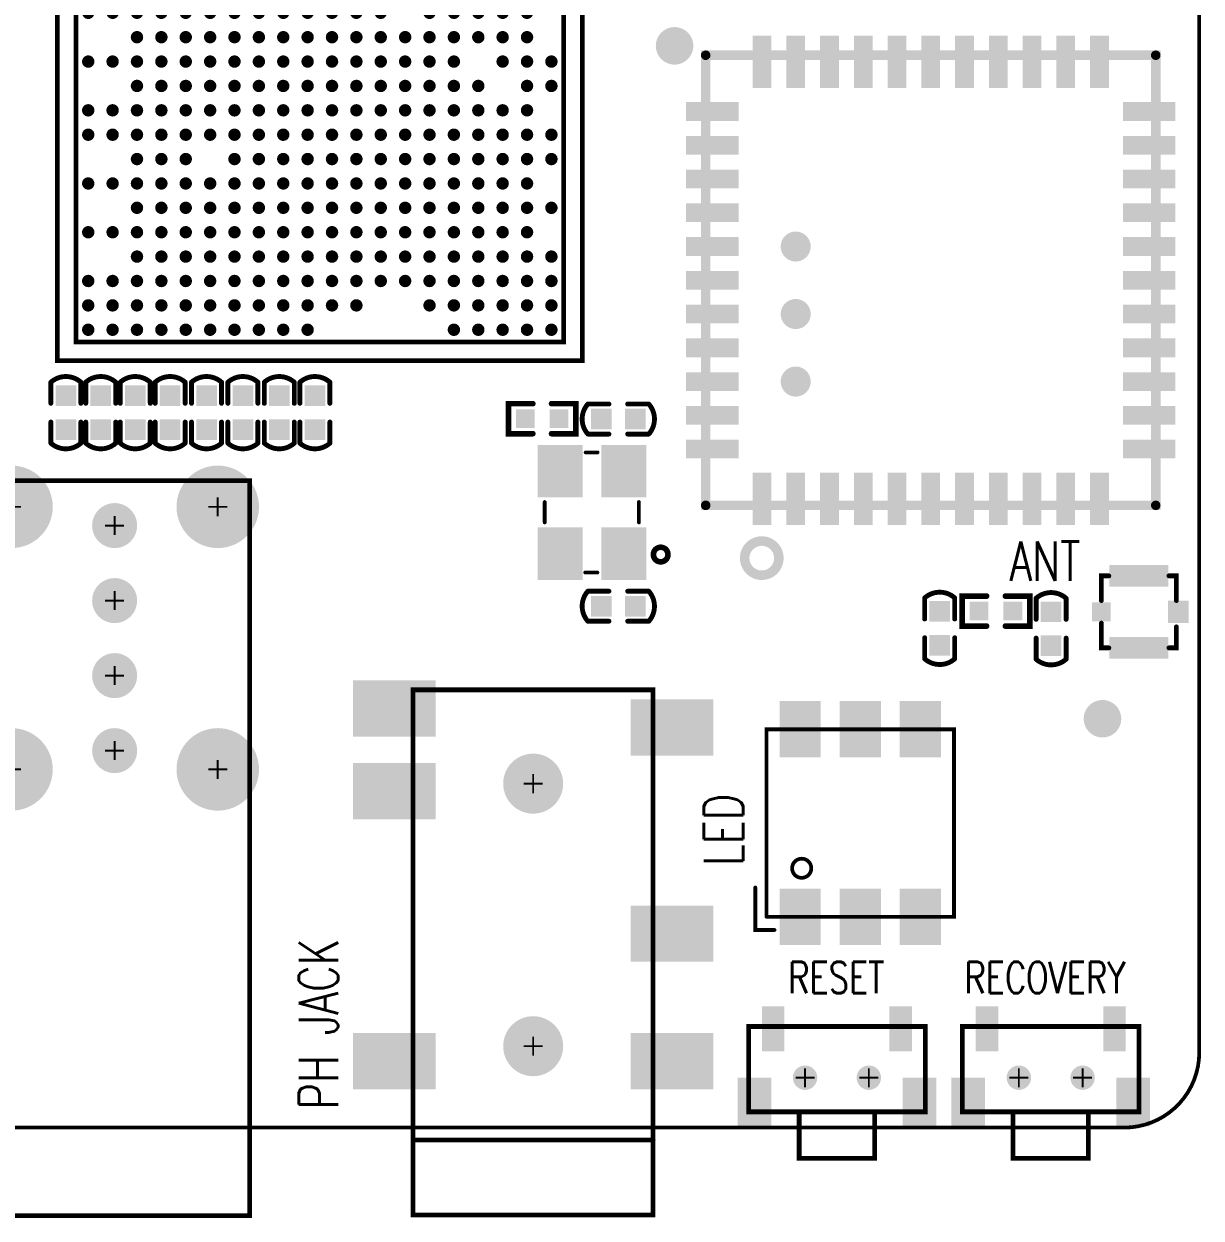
# Model space of a CAD drawing. Extents: x 2.2 to 67.3, y 0.6 to 55.6.
# Drawn here: x 35.92 to 67.31, y 0.61 to 32.45 of the extents above; entities that cross this region are included whole.
import ezdxf

# ---------------------------------------------------------------- set-up
doc = ezdxf.new("R2010")
doc.units = 0
for name, color, linetype in [('BOARD_OUTLINE_00', 254, 'CONTINUOUS'), ('DRIL_NPLTE_THRU_01', 3, 'CONTINUOUS'), ('DRIL_PLTE_THRU_01', 3, 'CONTINUOUS'), ('DRIL_SYMBOL', 254, 'CONTINUOUS'), ('PADS_INNER', 96, 'CONTINUOUS'), ('PADS_TOP', 96, 'CONTINUOUS'), ('PART_TOP_2DLINE_01', 255, 'CONTINUOUS'), ('PART_TOP_2DLINE_126', 255, 'CONTINUOUS'), ('TEXT_126', 255, 'CONTINUOUS')]:
    doc.layers.add(name, color=color, linetype=linetype)
doc.styles.add('W0$1', font='simplex', dxfattribs={"width": 0.75})
doc.styles.add('W0$15', font='simplex', dxfattribs={"width": 0.75})

# ---------------------------------------------------------------- blocks, each defined once
blk = doc.blocks.new('BOARD_32')
at = {"layer": 'BOARD_OUTLINE_00', "const_width": 0.1}
blk.add_lwpolyline([(0, -2, -0.414214), (2, 0), (63.01, 0, -0.414214), (65.01, -2), (65.01, -50.51, -0.414214), (63.01, -52.51), (2, -52.51, -0.414214), (0, -50.51)], format="xyb", close=True, dxfattribs=at)
blk = doc.blocks.new('SMOOTH_0$127')
at = {"const_width": 0.0635}
blk.add_lwpolyline([(-0.03175, 0, 1), (0.03175, 0, 1)], format="xyb", close=True, dxfattribs=at)
blk = doc.blocks.new('PART_BODY_TOP_20')
at = {"layer": 'PART_TOP_2DLINE_01', "const_width": 0.127}
for points in [[(-0.3, 1), (-0.96, 1), (-0.96, 0.8)], [(0.3, 1), (0.96, 1), (0.96, 0.8)], [(-0.4, -1), (-0.96, -1), (-0.96, -0.8)], [(0.3, -1), (0.96, -1), (0.96, -0.8)]]:
    blk.add_lwpolyline(points, dxfattribs=at)
at = {"layer": 'PART_TOP_2DLINE_01'}
for p in [(-0.96, 1), (-0.3, 1), (0.3, 1), (0.96, 1), (-0.96, 0.8), (0.96, 0.8), (-0.96, -0.8), (-0.96, -1), (-0.4, -1), (0.3, -1), (0.96, -0.8), (0.96, -1)]:
    blk.add_blockref('SMOOTH_0$127', p, dxfattribs=at)
blk = doc.blocks.new('DRIL_HOLE_0')
blk.add_lwpolyline([(0, 0, 1), (0, 0, 1)], format="xyb", close=True)
blk = doc.blocks.new('PAD_0')
blk.add_lwpolyline([(0, 0, 1), (0, 0, 1)], format="xyb", close=True)
blk = doc.blocks.new('PAD_1')
at = {"const_width": 0.5}
blk.add_lwpolyline([(-0.25, 0), (0.25, 0)], dxfattribs=at)
blk = doc.blocks.new('STK_TOP_88')
at = {"layer": 'DRIL_PLTE_THRU_01'}
blk.add_blockref('DRIL_HOLE_0', (0, 0), dxfattribs=at)
at = {"layer": 'PADS_INNER'}
blk.add_blockref('PAD_0', (0, 0), dxfattribs=at)
at = {"layer": 'PADS_TOP'}
blk.add_blockref('PAD_1', (0, 0), dxfattribs=at)
blk = doc.blocks.new('PAD_2')
at = {"const_width": 0.55}
blk.add_lwpolyline([(-0.3, 0), (0.3, 0)], dxfattribs=at)
blk = doc.blocks.new('STK_TOP_89')
at = {"layer": 'DRIL_PLTE_THRU_01'}
blk.add_blockref('DRIL_HOLE_0', (0, 0), dxfattribs=at)
at = {"layer": 'PADS_INNER'}
blk.add_blockref('PAD_0', (0, 0), dxfattribs=at)
at = {"layer": 'PADS_TOP'}
blk.add_blockref('PAD_2', (0, 0), dxfattribs=at)
blk = doc.blocks.new('PAD_3')
at = {"const_width": 0.58}
blk.add_lwpolyline([(-0.79, 0), (0.79, 0)], dxfattribs=at)
blk = doc.blocks.new('STK_TOP_87')
at = {"layer": 'DRIL_PLTE_THRU_01'}
blk.add_blockref('DRIL_HOLE_0', (0, 0), dxfattribs=at)
at = {"layer": 'PADS_INNER'}
blk.add_blockref('PAD_0', (0, 0), dxfattribs=at)
at = {"layer": 'PADS_TOP', "rotation": 90}
blk.add_blockref('PAD_3', (0, 0), dxfattribs=at)
blk = doc.blocks.new('SYM_TOP_20')
for name, p in [('STK_TOP_87', (-0.96, 0)), ('PART_BODY_TOP_20', (0, 0)), ('STK_TOP_88', (0, 1)), ('STK_TOP_87', (0.96, 0)), ('STK_TOP_89', (0, -1.05))]:
    blk.add_blockref(name, p)
blk = doc.blocks.new('PART_TOP_0')
blk.add_blockref('SYM_TOP_20', (0, 0))
blk = doc.blocks.new('PART_BODY_TOP_4')
at = {"layer": 'PART_TOP_2DLINE_01', "const_width": 0.127}
blk.add_lwpolyline([(-6.4, 5.195), (-6.4, 6.399), (-5.003, 6.399)], dxfattribs=at)
for points in [[(-6.111, -7.89), (-6.111, 6.111), (7.89, 6.111), (7.89, -7.89)], [(-5.611, -7.39), (-5.611, 5.611), (7.39, 5.611), (7.39, -7.39)]]:
    blk.add_lwpolyline(points, close=True, dxfattribs=at)
at = {"layer": 'PART_TOP_2DLINE_01'}
for p in [(-6.4, 6.399), (-5.003, 6.399), (-6.111, 6.111), (7.89, 6.111), (-5.611, 5.611), (7.39, 5.611), (-6.4, 5.195), (-5.611, -7.39), (7.39, -7.39), (-6.111, -7.89), (7.89, -7.89)]:
    blk.add_blockref('SMOOTH_0$127', p, dxfattribs=at)
blk = doc.blocks.new('PAD_4')
at = {"const_width": 0.165}
blk.add_lwpolyline([(0, -0.0825, 1), (0, 0.0825, 1)], format="xyb", close=True, dxfattribs=at)
blk = doc.blocks.new('STK_TOP_148')
at = {"layer": 'DRIL_NPLTE_THRU_01'}
blk.add_blockref('DRIL_HOLE_0', (0, 0), dxfattribs=at)
at = {"layer": 'PADS_INNER'}
blk.add_blockref('PAD_0', (0, 0), dxfattribs=at)
at = {"layer": 'PADS_TOP'}
blk.add_blockref('PAD_4', (0, 0), dxfattribs=at)
blk = doc.blocks.new('SYM_TOP_8')
for name, p in [('PART_BODY_TOP_4', (0, 0)), ('STK_TOP_148', (-5.285, 5.285)), ('STK_TOP_148', (-4.636, 5.285)), ('STK_TOP_148', (-3.985, 5.285)), ('STK_TOP_148', (-3.336, 5.285)), ('STK_TOP_148', (-2.685, 5.285)), ('STK_TOP_148', (-2.035, 5.285)), ('STK_TOP_148', (-0.085, 5.285)), ('STK_TOP_148', (0.565, 5.285)), ('STK_TOP_148', (1.865, 5.285)), ('STK_TOP_148', (2.514, 5.285)), ('STK_TOP_148', (3.814, 5.285)), ('STK_TOP_148', (5.115, 5.285)), ('STK_TOP_148', (5.765, 5.285)), ('STK_TOP_148', (6.415, 5.285)), ('STK_TOP_148', (7.065, 5.285)), ('STK_TOP_148', (-5.285, 4.635)), ('STK_TOP_148', (-4.636, 4.635)), ('STK_TOP_148', (-3.985, 4.635)), ('STK_TOP_148', (-3.336, 4.635)), ('STK_TOP_148', (-2.685, 4.635)), ('STK_TOP_148', (-2.035, 4.635)), ('STK_TOP_148', (-1.385, 4.635)), ('STK_TOP_148', (-0.735, 4.635)), ('STK_TOP_148', (-0.085, 4.635)), ('STK_TOP_148', (0.565, 4.635)), ('STK_TOP_148', (1.215, 4.635)), ('STK_TOP_148', (1.865, 4.635)), ('STK_TOP_148', (2.514, 4.635)), ('STK_TOP_148', (3.165, 4.635)), ('STK_TOP_148', (3.814, 4.635)), ('STK_TOP_148', (4.465, 4.635)), ('STK_TOP_148', (5.115, 4.635)), ('STK_TOP_148', (5.765, 4.635)), ('STK_TOP_148', (6.415, 4.635)), ('STK_TOP_148', (7.065, 4.635)), ('STK_TOP_148', (-4.636, 3.985)), ('STK_TOP_148', (-3.985, 3.985)), ('STK_TOP_148', (-3.336, 3.985)), ('STK_TOP_148', (-2.685, 3.985)), ('STK_TOP_148', (-2.035, 3.985)), ('STK_TOP_148', (-1.385, 3.985)), ('STK_TOP_148', (-0.735, 3.985)), ('STK_TOP_148', (-0.085, 3.985)), ('STK_TOP_148', (1.215, 3.985)), ('STK_TOP_148', (1.865, 3.985)), ('STK_TOP_148', (2.514, 3.985)), ('STK_TOP_148', (3.165, 3.985)), ('STK_TOP_148', (3.814, 3.985)), ('STK_TOP_148', (4.465, 3.985)), ('STK_TOP_148', (5.115, 3.985)), ('STK_TOP_148', (5.765, 3.985)), ('STK_TOP_148', (6.415, 3.985)), ('STK_TOP_148', (7.065, 3.985)), ('STK_TOP_148', (-4.636, 3.336)), ('STK_TOP_148', (-3.985, 3.336)), ('STK_TOP_148', (-2.685, 3.336)), ('STK_TOP_148', (-2.035, 3.336)), ('STK_TOP_148', (-1.385, 3.336)), ('STK_TOP_148', (-0.735, 3.336)), ('STK_TOP_148', (0.565, 3.336)), ('STK_TOP_148', (1.215, 3.336)), ('STK_TOP_148', (1.865, 3.336)), ('STK_TOP_148', (2.514, 3.336)), ('STK_TOP_148', (3.165, 3.336)), ('STK_TOP_148', (3.814, 3.336)), ('STK_TOP_148', (4.465, 3.336)), ('STK_TOP_148', (5.115, 3.336)), ('STK_TOP_148', (5.765, 3.336)), ('STK_TOP_148', (6.415, 3.336)), ('STK_TOP_148', (7.065, 3.336)), ('STK_TOP_148', (-5.285, 2.685)), ('STK_TOP_148', (-4.636, 2.685)), ('STK_TOP_148', (-3.985, 2.685)), ('STK_TOP_148', (-3.336, 2.685)), ('STK_TOP_148', (-2.685, 2.685)), ('STK_TOP_148', (-2.035, 2.685)), ('STK_TOP_148', (-1.385, 2.685)), ('STK_TOP_148', (-0.735, 2.685)), ('STK_TOP_148', (-0.085, 2.685)), ('STK_TOP_148', (0.565, 2.685)), ('STK_TOP_148', (1.215, 2.685)), ('STK_TOP_148', (1.865, 2.685)), ('STK_TOP_148', (2.514, 2.685)), ('STK_TOP_148', (3.165, 2.685)), ('STK_TOP_148', (3.814, 2.685)), ('STK_TOP_148', (4.465, 2.685)), ('STK_TOP_148', (5.115, 2.685)), ('STK_TOP_148', (5.765, 2.685)), ('STK_TOP_148', (6.415, 2.685)), ('STK_TOP_148', (7.065, 2.685)), ('STK_TOP_148', (-5.285, 2.035)), ('STK_TOP_148', (-4.636, 2.035)), ('STK_TOP_148', (-3.985, 2.035)), ('STK_TOP_148', (-3.336, 2.035)), ('STK_TOP_148', (-2.685, 2.035)), ('STK_TOP_148', (-2.035, 2.035)), ('STK_TOP_148', (-1.385, 2.035)), ('STK_TOP_148', (-0.735, 2.035)), ('STK_TOP_148', (-0.085, 2.035)), ('STK_TOP_148', (0.565, 2.035)), ('STK_TOP_148', (1.215, 2.035)), ('STK_TOP_148', (1.865, 2.035)), ('STK_TOP_148', (2.514, 2.035)), ('STK_TOP_148', (3.165, 2.035)), ('STK_TOP_148', (3.814, 2.035)), ('STK_TOP_148', (4.465, 2.035)), ('STK_TOP_148', (5.115, 2.035)), ('STK_TOP_148', (5.765, 2.035)), ('STK_TOP_148', (6.415, 2.035)), ('STK_TOP_148', (-5.285, 1.385)), ('STK_TOP_148', (-4.636, 1.385)), ('STK_TOP_148', (-3.985, 1.385)), ('STK_TOP_148', (-2.685, 1.385)), ('STK_TOP_148', (-2.035, 1.385)), ('STK_TOP_148', (-0.735, 1.385)), ('STK_TOP_148', (-0.085, 1.385)), ('STK_TOP_148', (0.565, 1.385)), ('STK_TOP_148', (1.215, 1.385)), ('STK_TOP_148', (1.865, 1.385)), ('STK_TOP_148', (2.514, 1.385)), ('STK_TOP_148', (3.165, 1.385)), ('STK_TOP_148', (3.814, 1.385)), ('STK_TOP_148', (4.465, 1.385)), ('STK_TOP_148', (5.115, 1.385)), ('STK_TOP_148', (5.765, 1.385)), ('STK_TOP_148', (-4.636, 0.735)), ('STK_TOP_148', (-3.985, 0.735)), ('STK_TOP_148', (-3.336, 0.735)), ('STK_TOP_148', (-2.035, 0.735)), ('STK_TOP_148', (-1.385, 0.735)), ('STK_TOP_148', (-0.735, 0.735)), ('STK_TOP_148', (-0.085, 0.735)), ('STK_TOP_148', (0.565, 0.735)), ('STK_TOP_148', (1.215, 0.735)), ('STK_TOP_148', (1.865, 0.735)), ('STK_TOP_148', (2.514, 0.735)), ('STK_TOP_148', (3.165, 0.735)), ('STK_TOP_148', (3.814, 0.735)), ('STK_TOP_148', (4.465, 0.735)), ('STK_TOP_148', (5.115, 0.735)), ('STK_TOP_148', (5.765, 0.735)), ('STK_TOP_148', (-3.985, 0.085)), ('STK_TOP_148', (-3.336, 0.085)), ('STK_TOP_148', (-2.685, 0.085)), ('STK_TOP_148', (-2.035, 0.085)), ('STK_TOP_148', (-1.385, 0.085)), ('STK_TOP_148', (-0.735, 0.085)), ('STK_TOP_148', (-0.085, 0.085)), ('STK_TOP_148', (0.565, 0.085)), ('STK_TOP_148', (1.215, 0.085)), ('STK_TOP_148', (1.865, 0.085)), ('STK_TOP_148', (2.514, 0.085)), ('STK_TOP_148', (3.165, 0.085)), ('STK_TOP_148', (3.814, 0.085)), ('STK_TOP_148', (4.465, 0.085)), ('STK_TOP_148', (5.115, 0.085)), ('STK_TOP_148', (5.765, 0.085)), ('STK_TOP_148', (6.415, 0.085)), ('STK_TOP_148', (-5.285, -0.565)), ('STK_TOP_148', (-4.636, -0.565)), ('STK_TOP_148', (-3.985, -0.565)), ('STK_TOP_148', (-3.336, -0.565)), ('STK_TOP_148', (-2.685, -0.565)), ('STK_TOP_148', (-1.385, -0.565)), ('STK_TOP_148', (-0.735, -0.565)), ('STK_TOP_148', (-0.085, -0.565)), ('STK_TOP_148', (0.565, -0.565)), ('STK_TOP_148', (1.215, -0.565)), ('STK_TOP_148', (1.865, -0.565)), ('STK_TOP_148', (2.514, -0.565)), ('STK_TOP_148', (3.165, -0.565)), ('STK_TOP_148', (3.814, -0.565)), ('STK_TOP_148', (4.465, -0.565)), ('STK_TOP_148', (5.115, -0.565)), ('STK_TOP_148', (5.765, -0.565)), ('STK_TOP_148', (6.415, -0.565)), ('STK_TOP_148', (-5.285, -1.215)), ('STK_TOP_148', (-4.636, -1.215)), ('STK_TOP_148', (-3.985, -1.215)), ('STK_TOP_148', (-3.336, -1.215)), ('STK_TOP_148', (-2.685, -1.215)), ('STK_TOP_148', (-1.385, -1.215)), ('STK_TOP_148', (-0.735, -1.215)), ('STK_TOP_148', (-0.085, -1.215)), ('STK_TOP_148', (0.565, -1.215)), ('STK_TOP_148', (1.215, -1.215)), ('STK_TOP_148', (1.865, -1.215)), ('STK_TOP_148', (2.514, -1.215)), ('STK_TOP_148', (3.165, -1.215)), ('STK_TOP_148', (3.814, -1.215)), ('STK_TOP_148', (4.465, -1.215)), ('STK_TOP_148', (5.115, -1.215)), ('STK_TOP_148', (5.765, -1.215)), ('STK_TOP_148', (6.415, -1.215)), ('STK_TOP_148', (7.065, -1.215)), ('STK_TOP_148', (-4.636, -1.865)), ('STK_TOP_148', (-3.336, -1.865)), ('STK_TOP_148', (-2.685, -1.865)), ('STK_TOP_148', (-2.035, -1.865)), ('STK_TOP_148', (-1.385, -1.865)), ('STK_TOP_148', (-0.735, -1.865)), ('STK_TOP_148', (-0.085, -1.865)), ('STK_TOP_148', (0.565, -1.865)), ('STK_TOP_148', (1.215, -1.865)), ('STK_TOP_148', (1.865, -1.865)), ('STK_TOP_148', (2.514, -1.865)), ('STK_TOP_148', (3.165, -1.865)), ('STK_TOP_148', (3.814, -1.865)), ('STK_TOP_148', (4.465, -1.865)), ('STK_TOP_148', (5.115, -1.865)), ('STK_TOP_148', (5.765, -1.865)), ('STK_TOP_148', (6.415, -1.865)), ('STK_TOP_148', (7.065, -1.865)), ('STK_TOP_148', (-5.285, -2.515)), ('STK_TOP_148', (-4.636, -2.515)), ('STK_TOP_148', (-3.985, -2.515)), ('STK_TOP_148', (-3.336, -2.515)), ('STK_TOP_148', (-2.685, -2.515)), ('STK_TOP_148', (-2.035, -2.515)), ('STK_TOP_148', (-1.385, -2.515)), ('STK_TOP_148', (-0.735, -2.515)), ('STK_TOP_148', (-0.085, -2.515)), ('STK_TOP_148', (0.565, -2.515)), ('STK_TOP_148', (1.215, -2.515)), ('STK_TOP_148', (1.865, -2.515)), ('STK_TOP_148', (2.514, -2.515)), ('STK_TOP_148', (3.165, -2.515)), ('STK_TOP_148', (3.814, -2.515)), ('STK_TOP_148', (4.465, -2.515)), ('STK_TOP_148', (5.115, -2.515)), ('STK_TOP_148', (5.765, -2.515)), ('STK_TOP_148', (6.415, -2.515)), ('STK_TOP_148', (7.065, -2.515)), ('STK_TOP_148', (-3.985, -3.165)), ('STK_TOP_148', (-3.336, -3.165)), ('STK_TOP_148', (-2.685, -3.165)), ('STK_TOP_148', (-2.035, -3.165)), ('STK_TOP_148', (-1.385, -3.165)), ('STK_TOP_148', (-0.735, -3.165)), ('STK_TOP_148', (-0.085, -3.165)), ('STK_TOP_148', (0.565, -3.165)), ('STK_TOP_148', (1.215, -3.165)), ('STK_TOP_148', (1.865, -3.165)), ('STK_TOP_148', (2.514, -3.165)), ('STK_TOP_148', (3.165, -3.165)), ('STK_TOP_148', (3.814, -3.165)), ('STK_TOP_148', (4.465, -3.165)), ('STK_TOP_148', (5.115, -3.165)), ('STK_TOP_148', (5.765, -3.165)), ('STK_TOP_148', (6.415, -3.165)), ('STK_TOP_148', (7.065, -3.165)), ('STK_TOP_148', (-3.985, -3.814)), ('STK_TOP_148', (-3.336, -3.814)), ('STK_TOP_148', (-2.685, -3.814)), ('STK_TOP_148', (-2.035, -3.814)), ('STK_TOP_148', (-1.385, -3.814)), ('STK_TOP_148', (-0.735, -3.814)), ('STK_TOP_148', (-0.085, -3.814)), ('STK_TOP_148', (0.565, -3.814)), ('STK_TOP_148', (1.215, -3.814)), ('STK_TOP_148', (1.865, -3.814)), ('STK_TOP_148', (3.165, -3.814)), ('STK_TOP_148', (3.814, -3.814)), ('STK_TOP_148', (4.465, -3.814)), ('STK_TOP_148', (5.115, -3.814)), ('STK_TOP_148', (5.765, -3.814)), ('STK_TOP_148', (6.415, -3.814)), ('STK_TOP_148', (7.065, -3.814)), ('STK_TOP_148', (-5.285, -4.465)), ('STK_TOP_148', (-4.636, -4.465)), ('STK_TOP_148', (-3.985, -4.465)), ('STK_TOP_148', (-3.336, -4.465)), ('STK_TOP_148', (-2.685, -4.465)), ('STK_TOP_148', (-2.035, -4.465)), ('STK_TOP_148', (-1.385, -4.465)), ('STK_TOP_148', (-0.735, -4.465)), ('STK_TOP_148', (-0.085, -4.465)), ('STK_TOP_148', (0.565, -4.465)), ('STK_TOP_148', (1.215, -4.465)), ('STK_TOP_148', (1.865, -4.465)), ('STK_TOP_148', (2.514, -4.465)), ('STK_TOP_148', (3.165, -4.465)), ('STK_TOP_148', (3.814, -4.465)), ('STK_TOP_148', (4.465, -4.465)), ('STK_TOP_148', (5.115, -4.465)), ('STK_TOP_148', (5.765, -4.465)), ('STK_TOP_148', (6.415, -4.465)), ('STK_TOP_148', (7.065, -4.465)), ('STK_TOP_148', (-4.636, -5.115)), ('STK_TOP_148', (-3.985, -5.115)), ('STK_TOP_148', (-3.336, -5.115)), ('STK_TOP_148', (-2.685, -5.115)), ('STK_TOP_148', (-2.035, -5.115)), ('STK_TOP_148', (-1.385, -5.115)), ('STK_TOP_148', (-0.735, -5.115)), ('STK_TOP_148', (-0.085, -5.115)), ('STK_TOP_148', (0.565, -5.115)), ('STK_TOP_148', (1.215, -5.115)), ('STK_TOP_148', (1.865, -5.115)), ('STK_TOP_148', (2.514, -5.115)), ('STK_TOP_148', (3.165, -5.115)), ('STK_TOP_148', (3.814, -5.115)), ('STK_TOP_148', (4.465, -5.115)), ('STK_TOP_148', (5.115, -5.115)), ('STK_TOP_148', (5.765, -5.115)), ('STK_TOP_148', (6.415, -5.115)), ('STK_TOP_148', (7.065, -5.115)), ('STK_TOP_148', (-5.285, -5.765)), ('STK_TOP_148', (-4.636, -5.765)), ('STK_TOP_148', (-3.985, -5.765)), ('STK_TOP_148', (-3.336, -5.765)), ('STK_TOP_148', (-2.685, -5.765)), ('STK_TOP_148', (-2.035, -5.765)), ('STK_TOP_148', (-1.385, -5.765)), ('STK_TOP_148', (-0.735, -5.765)), ('STK_TOP_148', (-0.085, -5.765)), ('STK_TOP_148', (0.565, -5.765)), ('STK_TOP_148', (1.215, -5.765)), ('STK_TOP_148', (1.865, -5.765)), ('STK_TOP_148', (2.514, -5.765)), ('STK_TOP_148', (3.165, -5.765)), ('STK_TOP_148', (3.814, -5.765)), ('STK_TOP_148', (4.465, -5.765)), ('STK_TOP_148', (5.115, -5.765)), ('STK_TOP_148', (5.765, -5.765)), ('STK_TOP_148', (6.415, -5.765)), ('STK_TOP_148', (7.065, -5.765)), ('STK_TOP_148', (-5.285, -6.415)), ('STK_TOP_148', (-4.636, -6.415)), ('STK_TOP_148', (-3.985, -6.415)), ('STK_TOP_148', (-3.336, -6.415)), ('STK_TOP_148', (-2.685, -6.415)), ('STK_TOP_148', (-2.035, -6.415)), ('STK_TOP_148', (-1.385, -6.415)), ('STK_TOP_148', (-0.085, -6.415)), ('STK_TOP_148', (1.215, -6.415)), ('STK_TOP_148', (1.865, -6.415)), ('STK_TOP_148', (3.165, -6.415)), ('STK_TOP_148', (4.465, -6.415)), ('STK_TOP_148', (5.765, -6.415)), ('STK_TOP_148', (6.415, -6.415)), ('STK_TOP_148', (7.065, -6.415)), ('STK_TOP_148', (-5.285, -7.065)), ('STK_TOP_148', (-4.636, -7.065)), ('STK_TOP_148', (-3.985, -7.065)), ('STK_TOP_148', (-2.685, -7.065)), ('STK_TOP_148', (-1.385, -7.065)), ('STK_TOP_148', (-0.085, -7.065)), ('STK_TOP_148', (1.215, -7.065)), ('STK_TOP_148', (1.865, -7.065)), ('STK_TOP_148', (3.165, -7.065)), ('STK_TOP_148', (4.465, -7.065)), ('STK_TOP_148', (5.765, -7.065)), ('STK_TOP_148', (6.415, -7.065)), ('STK_TOP_148', (7.065, -7.065))]:
    blk.add_blockref(name, p)
blk = doc.blocks.new('PART_TOP_1')
blk.add_blockref('SYM_TOP_8', (0, 0))
blk = doc.blocks.new('SMOOTH_0$130048')
at = {"const_width": 0.065024}
blk.add_lwpolyline([(-0.032512, 0, 1), (0.032512, 0, 1)], format="xyb", close=True, dxfattribs=at)
blk = doc.blocks.new('PART_BODY_TOP_8')
at = {"layer": 'PART_TOP_2DLINE_126', "const_width": 0.13}
for points in [[(-0.25, 0.4), (-0.813, 0.4, 0.377869), (-0.813, -0.4), (-0.25, -0.4)], [(0.25, -0.4), (0.813, -0.4, 0.377869), (0.813, 0.4), (0.25, 0.4)]]:
    blk.add_lwpolyline(points, format="xyb", dxfattribs=at)
at = {"layer": 'PART_TOP_2DLINE_126'}
for p in [(-0.813, 0.4), (-0.25, 0.4), (0.25, 0.4), (0.813, 0.4), (-0.813, -0.4), (-0.25, -0.4), (0.25, -0.4), (0.813, -0.4)]:
    blk.add_blockref('SMOOTH_0$130048', p, dxfattribs=at)
blk = doc.blocks.new('PAD_5')
at = {"const_width": 0.55}
blk.add_lwpolyline([(-0.275, 0), (0.275, 0)], dxfattribs=at)
blk = doc.blocks.new('STK_TOP_24')
at = {"layer": 'DRIL_PLTE_THRU_01'}
blk.add_blockref('DRIL_HOLE_0', (0, 0), dxfattribs=at)
at = {"layer": 'PADS_INNER'}
blk.add_blockref('PAD_0', (0, 0), dxfattribs=at)
at = {"layer": 'PADS_TOP', "rotation": 90}
blk.add_blockref('PAD_5', (0, 0), dxfattribs=at)
blk = doc.blocks.new('SYM_TOP_6')
for name, p in [('PART_BODY_TOP_8', (0, 0)), ('STK_TOP_24', (-0.450088, 0)), ('STK_TOP_24', (0.450088, 0))]:
    blk.add_blockref(name, p)
blk = doc.blocks.new('PART_TOP_2')
blk.add_blockref('SYM_TOP_6', (0, 0))
blk = doc.blocks.new('PART_TOP_9')
blk.add_blockref('SYM_TOP_6', (0, 0))
blk = doc.blocks.new('PART_TOP_10')
blk.add_blockref('SYM_TOP_6', (0, 0))
blk = doc.blocks.new('PART_TOP_38')
blk.add_blockref('SYM_TOP_6', (0, 0))
blk = doc.blocks.new('PART_TOP_39')
blk.add_blockref('SYM_TOP_6', (0, 0))
blk = doc.blocks.new('PART_TOP_54')
blk.add_blockref('SYM_TOP_6', (0, 0))
blk = doc.blocks.new('SMOOTH_0$100076')
at = {"const_width": 0.05}
blk.add_lwpolyline([(-0.025, 0, 1), (0.025, 0, 1)], format="xyb", close=True, dxfattribs=at)
blk = doc.blocks.new('PART_BODY_TOP_9')
at = {"layer": 'PART_TOP_2DLINE_01', "const_width": 0.1}
for points in [[(0.279, 1.263), (-0.266, 1.263)], [(-1.6, -0.142), (-1.6, 0.182)], [(1.6, 0.171), (1.6, -0.147)], [(0.279, -1.25), (-0.266, -1.25)]]:
    blk.add_lwpolyline(points, dxfattribs=at)
at = {"layer": 'PART_TOP_2DLINE_01', "const_width": 0.15}
blk.add_lwpolyline([(-1.317, -1.83, 1), (-0.928, -1.83, 1)], format="xyb", close=True, dxfattribs=at)
at = {"layer": 'PART_TOP_2DLINE_01'}
for p in [(-0.266, 1.263), (0.279, 1.263), (-1.6, 0.182), (1.6, 0.171), (-1.6, -0.142), (1.6, -0.147), (-0.266, -1.25), (0.279, -1.25)]:
    blk.add_blockref('SMOOTH_0$100076', p, dxfattribs=at)
blk = doc.blocks.new('PAD_8')
at = {"const_width": 1.199896}
blk.add_lwpolyline([(-0.700024, 0), (0.700024, 0)], dxfattribs=at)
blk = doc.blocks.new('STK_TOP_42')
at = {"layer": 'DRIL_PLTE_THRU_01'}
blk.add_blockref('DRIL_HOLE_0', (0, 0), dxfattribs=at)
at = {"layer": 'PADS_INNER'}
blk.add_blockref('PAD_0', (0, 0), dxfattribs=at)
at = {"layer": 'PADS_TOP'}
blk.add_blockref('PAD_8', (0, 0), dxfattribs=at)
blk = doc.blocks.new('SYM_TOP_9')
for name, p in [('STK_TOP_42', (-1.100074, 0.849884)), ('PART_BODY_TOP_9', (0, 0)), ('STK_TOP_42', (1.100074, 0.849884)), ('STK_TOP_42', (-1.100074, -0.849884)), ('STK_TOP_42', (1.100074, -0.849884))]:
    blk.add_blockref(name, p)
blk = doc.blocks.new('PART_TOP_140')
blk.add_blockref('SYM_TOP_9', (0, 0))
blk = doc.blocks.new('PAD_12')
at = {"const_width": 0.5}
blk.add_lwpolyline([(0, -0.25, 1), (0, 0.25, 1)], format="xyb", close=True, dxfattribs=at)
blk = doc.blocks.new('STK_TOP_123')
at = {"layer": 'DRIL_NPLTE_THRU_01'}
blk.add_blockref('DRIL_HOLE_0', (0, 0), dxfattribs=at)
at = {"layer": 'PADS_INNER'}
blk.add_blockref('PAD_0', (0, 0), dxfattribs=at)
at = {"layer": 'PADS_TOP'}
blk.add_blockref('PAD_12', (0, 0), dxfattribs=at)
blk = doc.blocks.new('SYM_TOP_27')
blk.add_blockref('STK_TOP_123', (0, 0))
blk = doc.blocks.new('PART_TOP_177')
blk.add_blockref('SYM_TOP_27', (0, 0))
blk = doc.blocks.new('SMOOTH_0$254')
at = {"const_width": 0.127}
blk.add_lwpolyline([(-0.0635, 0, 1), (0.0635, 0, 1)], format="xyb", close=True, dxfattribs=at)
blk = doc.blocks.new('PART_BODY_TOP_24')
at = {"layer": 'PART_TOP_2DLINE_01', "const_width": 0.254}
blk.add_lwpolyline([(-6, 6), (6, 6), (6, -6), (-6, -6)], close=True, dxfattribs=at)
blk.add_lwpolyline([(-7.864, 4.505, 1), (-6.952, 4.505, 1)], format="xyb", close=True, dxfattribs=at)
at = {"layer": 'PART_TOP_2DLINE_01'}
for p in [(-6, 6), (6, 6), (-6, -6), (6, -6)]:
    blk.add_blockref('SMOOTH_0$254', p, dxfattribs=at)
blk = doc.blocks.new('PAD_13')
at = {"const_width": 0.5}
blk.add_lwpolyline([(-0.7, 0), (0.7, 0)], dxfattribs=at)
blk = doc.blocks.new('STK_TOP_96')
at = {"layer": 'DRIL_PLTE_THRU_01'}
blk.add_blockref('DRIL_HOLE_0', (0, 0), dxfattribs=at)
at = {"layer": 'PADS_INNER'}
blk.add_blockref('PAD_0', (0, 0), dxfattribs=at)
at = {"layer": 'PADS_TOP'}
blk.add_blockref('PAD_13', (0, 0), dxfattribs=at)
blk = doc.blocks.new('STK_TOP_95')
at = {"layer": 'DRIL_PLTE_THRU_01'}
blk.add_blockref('DRIL_HOLE_0', (0, 0), dxfattribs=at)
at = {"layer": 'PADS_INNER'}
blk.add_blockref('PAD_0', (0, 0), dxfattribs=at)
at = {"layer": 'PADS_TOP', "rotation": 90}
blk.add_blockref('PAD_13', (0, 0), dxfattribs=at)
blk = doc.blocks.new('PAD_14')
at = {"const_width": 0.4}
blk.add_lwpolyline([(0, -0.2, 1), (0, 0.2, 1)], format="xyb", close=True, dxfattribs=at)
blk = doc.blocks.new('STK_TOP_97')
at = {"layer": 'DRIL_PLTE_THRU_01'}
blk.add_blockref('DRIL_HOLE_0', (0, 0), dxfattribs=at)
at = {"layer": 'PADS_INNER'}
blk.add_blockref('PAD_0', (0, 0), dxfattribs=at)
at = {"layer": 'PADS_TOP'}
blk.add_blockref('PAD_14', (0, 0), dxfattribs=at)
blk = doc.blocks.new('SYM_TOP_24')
for name, p in [('STK_TOP_95', (-4.5, 5.825)), ('STK_TOP_95', (-3.6, 5.825)), ('STK_TOP_95', (-2.7, 5.825)), ('STK_TOP_95', (-1.8, 5.825)), ('STK_TOP_95', (-0.9, 5.825)), ('STK_TOP_95', (0, 5.825)), ('STK_TOP_95', (0.9, 5.825)), ('STK_TOP_95', (1.8, 5.825)), ('STK_TOP_95', (2.7, 5.825)), ('STK_TOP_95', (3.6, 5.825)), ('STK_TOP_95', (4.5, 5.825)), ('PART_BODY_TOP_24', (0, 0)), ('STK_TOP_96', (-5.825, 4.5)), ('STK_TOP_96', (5.825, 4.5)), ('STK_TOP_96', (-5.825, 3.6)), ('STK_TOP_97', (-2.7, 3.6)), ('STK_TOP_97', (-0.9, 3.6)), ('STK_TOP_97', (0.9, 3.6)), ('STK_TOP_96', (5.825, 3.6)), ('STK_TOP_96', (-5.825, 2.7)), ('STK_TOP_96', (5.825, 2.7)), ('STK_TOP_96', (-5.825, 1.8)), ('STK_TOP_96', (5.825, 1.8)), ('STK_TOP_96', (-5.825, 0.9)), ('STK_TOP_96', (5.825, 0.9)), ('STK_TOP_96', (-5.825, 0)), ('STK_TOP_96', (5.825, 0)), ('STK_TOP_96', (-5.825, -0.9)), ('STK_TOP_96', (5.825, -0.9)), ('STK_TOP_96', (-5.825, -1.8)), ('STK_TOP_96', (5.825, -1.8)), ('STK_TOP_96', (-5.825, -2.7)), ('STK_TOP_96', (5.825, -2.7)), ('STK_TOP_96', (-5.825, -3.6)), ('STK_TOP_96', (5.825, -3.6)), ('STK_TOP_96', (-5.825, -4.5)), ('STK_TOP_96', (5.825, -4.5)), ('STK_TOP_95', (-4.5, -5.825)), ('STK_TOP_95', (-3.6, -5.825)), ('STK_TOP_95', (-2.7, -5.825)), ('STK_TOP_95', (-1.8, -5.825)), ('STK_TOP_95', (-0.9, -5.825)), ('STK_TOP_95', (0, -5.825)), ('STK_TOP_95', (0.9, -5.825)), ('STK_TOP_95', (1.8, -5.825)), ('STK_TOP_95', (2.7, -5.825)), ('STK_TOP_95', (3.6, -5.825)), ('STK_TOP_95', (4.5, -5.825))]:
    blk.add_blockref(name, p)
blk = doc.blocks.new('PART_TOP_179')
blk.add_blockref('SYM_TOP_24', (0, 0))
blk = doc.blocks.new('PART_BODY_TOP_25')
at = {"layer": 'PART_TOP_2DLINE_01', "const_width": 0.127}
blk.add_lwpolyline([(-2, 3.204), (12, 3.204), (12, -3.197), (-2, -3.197)], close=True, dxfattribs=at)
blk.add_lwpolyline([(0, 3.202), (0, -3.199)], dxfattribs=at)
at = {"layer": 'PART_TOP_2DLINE_01'}
for p in [(-2, 3.204), (0, 3.202), (12, 3.204), (-2, -3.197), (0, -3.199), (12, -3.197)]:
    blk.add_blockref('SMOOTH_0$127', p, dxfattribs=at)
blk = doc.blocks.new('DRIL_SYMBOL_1$6')
at = {"layer": 'DRIL_SYMBOL', "const_width": 0.0508}
for points in [[(-0.254, 0), (0.254, 0)], [(0, -0.254), (0, 0.254)]]:
    blk.add_lwpolyline(points, dxfattribs=at)
blk = doc.blocks.new('DRIL_HOLE_1$6')
at = {"const_width": 0.8}
blk.add_lwpolyline([(-0.4, 0, 1), (0.4, 0, 1)], format="xyb", close=True, dxfattribs=at)
blk.add_blockref('DRIL_SYMBOL_1$6', (0, 0))
blk = doc.blocks.new('PAD_15')
at = {"const_width": 0.8}
blk.add_lwpolyline([(0, -0.4, 1), (0, 0.4, 1)], format="xyb", close=True, dxfattribs=at)
blk = doc.blocks.new('STK_TOP_99')
at = {"layer": 'DRIL_NPLTE_THRU_01'}
blk.add_blockref('DRIL_HOLE_1$6', (0, 0), dxfattribs=at)
at = {"layer": 'PADS_INNER'}
blk.add_blockref('PAD_15', (0, 0), dxfattribs=at)
at = {"layer": 'PADS_TOP'}
blk.add_blockref('PAD_15', (0, 0), dxfattribs=at)
blk = doc.blocks.new('PAD_16')
at = {"const_width": 1.5}
blk.add_lwpolyline([(-1.1, 0), (1.1, 0)], dxfattribs=at)
blk = doc.blocks.new('STK_TOP_98')
at = {"layer": 'DRIL_NPLTE_THRU_01'}
blk.add_blockref('DRIL_HOLE_0', (0, 0), dxfattribs=at)
at = {"layer": 'PADS_INNER'}
blk.add_blockref('PAD_0', (0, 0), dxfattribs=at)
at = {"layer": 'PADS_TOP', "rotation": 90}
blk.add_blockref('PAD_16', (0, 0), dxfattribs=at)
blk = doc.blocks.new('SYM_TOP_25')
for name, p in [('STK_TOP_98', (2.1, 3.7)), ('STK_TOP_98', (9.3, 3.7)), ('STK_TOP_98', (11.5, 3.7)), ('PART_BODY_TOP_25', (0, 0)), ('STK_TOP_99', (2.5, 0)), ('STK_TOP_99', (9.5, 0)), ('STK_TOP_98', (2.1, -3.7)), ('STK_TOP_98', (5.5, -3.7)), ('STK_TOP_98', (11, -3.7))]:
    blk.add_blockref(name, p)
blk = doc.blocks.new('PART_TOP_180')
blk.add_blockref('SYM_TOP_25', (0, 0))
blk = doc.blocks.new('SMOOTH_0$150114')
at = {"const_width": 0.075057}
blk.add_lwpolyline([(-0.037528, 0, 1), (0.037528, 0, 1)], format="xyb", close=True, dxfattribs=at)
blk = doc.blocks.new('PART_BODY_TOP_7')
at = {"layer": 'PART_TOP_2DLINE_126', "const_width": 0.15}
for points in [[(-0.25, 0.4), (-0.9, 0.4), (-0.9, -0.4), (-0.25, -0.4)], [(0.25, 0.4), (0.9, 0.4), (0.9, -0.4), (0.25, -0.4)]]:
    blk.add_lwpolyline(points, dxfattribs=at)
at = {"layer": 'PART_TOP_2DLINE_126'}
for p in [(-0.9, 0.4), (-0.25, 0.4), (0.25, 0.4), (0.9, 0.4), (-0.9, -0.4), (-0.25, -0.4), (0.25, -0.4), (0.9, -0.4)]:
    blk.add_blockref('SMOOTH_0$150114', p, dxfattribs=at)
blk = doc.blocks.new('PAD_17')
at = {"const_width": 0.5001}
blk.add_lwpolyline([(-0.25005, 0), (0.25005, 0)], dxfattribs=at)
blk = doc.blocks.new('STK_TOP_26')
at = {"layer": 'DRIL_PLTE_THRU_01'}
blk.add_blockref('DRIL_HOLE_0', (0, 0), dxfattribs=at)
at = {"layer": 'PADS_INNER'}
blk.add_blockref('PAD_0', (0, 0), dxfattribs=at)
at = {"layer": 'PADS_TOP', "rotation": 90}
blk.add_blockref('PAD_17', (0, 0), dxfattribs=at)
blk = doc.blocks.new('SYM_TOP_4')
for name, p in [('PART_BODY_TOP_7', (0, 0)), ('STK_TOP_26', (-0.450088, 0)), ('STK_TOP_26', (0.450088, 0))]:
    blk.add_blockref(name, p)
blk = doc.blocks.new('PART_TOP_181')
blk.add_blockref('SYM_TOP_4', (0, 0))
blk = doc.blocks.new('PART_TOP_256')
blk.add_blockref('SYM_TOP_4', (0, 0))
blk = doc.blocks.new('STK_TOP_82')
at = {"layer": 'DRIL_PLTE_THRU_01'}
blk.add_blockref('DRIL_HOLE_0', (0, 0), dxfattribs=at)
at = {"layer": 'PADS_INNER'}
blk.add_blockref('PAD_0', (0, 0), dxfattribs=at)
at = {"layer": 'PADS_TOP'}
blk.add_blockref('PAD_12', (0, 0), dxfattribs=at)
blk = doc.blocks.new('SYM_TOP_19')
blk.add_blockref('STK_TOP_82', (0, 0))
blk = doc.blocks.new('PART_TOP_310')
blk.add_blockref('SYM_TOP_19', (0, 0))
blk = doc.blocks.new('PART_BODY_TOP_26')
at = {"layer": 'PART_TOP_2DLINE_01', "const_width": 0.127}
blk.add_lwpolyline([(-3.6, 19.6), (3.6, 19.6), (3.6, 0), (-3.6, 0)], close=True, dxfattribs=at)
at = {"layer": 'PART_TOP_2DLINE_01'}
for p in [(-3.6, 19.6), (3.6, 19.6), (-3.6, 0), (3.6, 0)]:
    blk.add_blockref('SMOOTH_0$127', p, dxfattribs=at)
blk = doc.blocks.new('DRIL_SYMBOL_0$9')
at = {"layer": 'DRIL_SYMBOL', "const_width": 0.0508}
for points in [[(-0.254, 0), (0.254, 0)], [(0, -0.254), (0, 0.254)]]:
    blk.add_lwpolyline(points, dxfattribs=at)
blk = doc.blocks.new('DRIL_HOLE_0$9')
at = {"const_width": 0.45}
blk.add_lwpolyline([(-0.225, 0, 1), (0.225, 0, 1)], format="xyb", close=True, dxfattribs=at)
blk.add_blockref('DRIL_SYMBOL_0$9', (0, 0))
blk = doc.blocks.new('PAD_22')
at = {"const_width": 0.6}
blk.add_lwpolyline([(0, -0.3, 1), (0, 0.3, 1)], format="xyb", close=True, dxfattribs=at)
blk = doc.blocks.new('STK_TOP_108')
at = {"layer": 'DRIL_PLTE_THRU_01'}
blk.add_blockref('DRIL_HOLE_0$9', (0, 0), dxfattribs=at)
at = {"layer": 'PADS_INNER'}
blk.add_blockref('PAD_22', (0, 0), dxfattribs=at)
at = {"layer": 'PADS_TOP'}
blk.add_blockref('PAD_22', (0, 0), dxfattribs=at)
blk = doc.blocks.new('DRIL_SYMBOL_1$8')
at = {"layer": 'DRIL_SYMBOL', "const_width": 0.0508}
for points in [[(-0.254, 0), (0.254, 0)], [(0, -0.254), (0, 0.254)]]:
    blk.add_lwpolyline(points, dxfattribs=at)
blk = doc.blocks.new('DRIL_HOLE_1$8')
at = {"const_width": 0.9}
blk.add_lwpolyline([(-0.45, 0, 1), (0.45, 0, 1)], format="xyb", close=True, dxfattribs=at)
blk.add_blockref('DRIL_SYMBOL_1$8', (0, 0))
blk = doc.blocks.new('PAD_23')
at = {"const_width": 1.1}
blk.add_lwpolyline([(0, -0.55, 1), (0, 0.55, 1)], format="xyb", close=True, dxfattribs=at)
blk = doc.blocks.new('STK_TOP_49')
at = {"layer": 'DRIL_PLTE_THRU_01'}
blk.add_blockref('DRIL_HOLE_1$8', (0, 0), dxfattribs=at)
at = {"layer": 'PADS_INNER'}
blk.add_blockref('PAD_23', (0, 0), dxfattribs=at)
at = {"layer": 'PADS_TOP'}
blk.add_blockref('PAD_23', (0, 0), dxfattribs=at)
blk = doc.blocks.new('SYM_TOP_26')
for name, p in [('STK_TOP_49', (-2.75, 18.9)), ('STK_TOP_49', (2.75, 18.9)), ('PART_BODY_TOP_26', (0, 0)), ('STK_TOP_108', (0, 18.4)), ('STK_TOP_108', (0, 16.4)), ('STK_TOP_108', (0, 14.4)), ('STK_TOP_49', (-2.75, 11.9)), ('STK_TOP_108', (0, 12.4)), ('STK_TOP_49', (2.75, 11.9))]:
    blk.add_blockref(name, p)
blk = doc.blocks.new('PART_TOP_312')
blk.add_blockref('SYM_TOP_26', (0, 0))
blk = doc.blocks.new('SMOOTH_0$1')
at = {"const_width": 0.05}
blk.add_lwpolyline([(-0.025, 0, 1), (0.025, 0, 1)], format="xyb", close=True, dxfattribs=at)
blk = doc.blocks.new('PART_BODY_TOP_58')
at = {"layer": 'PART_TOP_2DLINE_01', "const_width": 0.1}
blk.add_lwpolyline([(-2.498, -2.498), (-2.498, 2.5), (2.5, 2.5), (2.5, -2.494), (2.496, -2.498)], close=True, dxfattribs=at)
blk.add_lwpolyline([(0.950932, -1.56, 1), (1.461068, -1.56, 1)], format="xyb", close=True, dxfattribs=at)
blk.add_lwpolyline([(1.718, -2.797), (2.851, -2.797), (2.851, -2.283)], dxfattribs=at)
at = {"layer": 'PART_TOP_2DLINE_01'}
for p in [(-2.498, 2.5), (2.5, 2.5), (-2.498, -2.498), (2.496, -2.498), (2.5, -2.494), (2.851, -2.283), (1.718, -2.797), (2.851, -2.797)]:
    blk.add_blockref('SMOOTH_0$1', p, dxfattribs=at)
blk = doc.blocks.new('PAD_26')
at = {"const_width": 1.1}
blk.add_lwpolyline([(-0.75, 0), (0.75, 0)], dxfattribs=at)
blk = doc.blocks.new('STK_TOP_81')
at = {"layer": 'DRIL_NPLTE_THRU_01'}
blk.add_blockref('DRIL_HOLE_0', (0, 0), dxfattribs=at)
at = {"layer": 'PADS_INNER'}
blk.add_blockref('PAD_0', (0, 0), dxfattribs=at)
at = {"layer": 'PADS_TOP'}
blk.add_blockref('PAD_26', (0, 0), dxfattribs=at)
blk = doc.blocks.new('SYM_TOP_37')
for name, p in [('PART_BODY_TOP_58', (0, 0)), ('STK_TOP_81', (-2.5, 1.6)), ('STK_TOP_81', (2.5, 1.6)), ('STK_TOP_81', (-2.5, 0)), ('STK_TOP_81', (2.5, 0)), ('STK_TOP_81', (-2.5, -1.6)), ('STK_TOP_81', (2.5, -1.6))]:
    blk.add_blockref(name, p)
blk = doc.blocks.new('PART_TOP_319')
blk.add_blockref('SYM_TOP_37', (0, 0))
blk = doc.blocks.new('PART_BODY_TOP_64')
at = {"layer": 'PART_TOP_2DLINE_01', "const_width": 0.127}
for points in [[(-1.004, 2.149), (1.007, 2.149), (1.007, 0.91), (-1.004, 0.91)], [(-2.356, -1.364), (2.356, -1.364), (2.356, 0.91), (-2.356, 0.91)]]:
    blk.add_lwpolyline(points, close=True, dxfattribs=at)
at = {"layer": 'PART_TOP_2DLINE_01'}
for p in [(-1.004, 2.149), (1.007, 2.149), (-2.356, 0.91), (-1.004, 0.91), (1.007, 0.91), (2.356, 0.91), (-2.356, -1.364), (2.356, -1.364)]:
    blk.add_blockref('SMOOTH_0$127', p, dxfattribs=at)
blk = doc.blocks.new('PAD_27')
at = {"const_width": 0.6}
blk.add_lwpolyline([(-0.6, 0), (0.6, 0)], dxfattribs=at)
blk = doc.blocks.new('STK_TOP_175')
at = {"layer": 'DRIL_NPLTE_THRU_01'}
blk.add_blockref('DRIL_HOLE_0', (0, 0), dxfattribs=at)
at = {"layer": 'PADS_INNER'}
blk.add_blockref('PAD_0', (0, 0), dxfattribs=at)
at = {"layer": 'PADS_TOP', "rotation": 90}
blk.add_blockref('PAD_27', (0, 0), dxfattribs=at)
blk = doc.blocks.new('PAD_28')
at = {"const_width": 0.9}
blk.add_lwpolyline([(-0.65, 0), (0.65, 0)], dxfattribs=at)
blk = doc.blocks.new('STK_TOP_245')
at = {"layer": 'DRIL_NPLTE_THRU_01'}
blk.add_blockref('DRIL_HOLE_0', (0, 0), dxfattribs=at)
at = {"layer": 'PADS_INNER'}
blk.add_blockref('PAD_0', (0, 0), dxfattribs=at)
at = {"layer": 'PADS_TOP', "rotation": 90}
blk.add_blockref('PAD_28', (0, 0), dxfattribs=at)
blk = doc.blocks.new('DRIL_SYMBOL_0$65')
at = {"layer": 'DRIL_SYMBOL', "const_width": 0.0508}
for points in [[(-0.254, 0), (0.254, 0)], [(0, -0.254), (0, 0.254)]]:
    blk.add_lwpolyline(points, dxfattribs=at)
blk = doc.blocks.new('DRIL_HOLE_0$65')
at = {"const_width": 0.325}
blk.add_lwpolyline([(-0.1625, 0, 1), (0.1625, 0, 1)], format="xyb", close=True, dxfattribs=at)
blk.add_blockref('DRIL_SYMBOL_0$65', (0, 0))
blk = doc.blocks.new('PAD_29')
at = {"const_width": 0.325}
blk.add_lwpolyline([(0, -0.1625, 1), (0, 0.1625, 1)], format="xyb", close=True, dxfattribs=at)
blk = doc.blocks.new('STK_TOP_246')
at = {"layer": 'DRIL_NPLTE_THRU_01'}
blk.add_blockref('DRIL_HOLE_0$65', (0, 0), dxfattribs=at)
at = {"layer": 'PADS_INNER'}
blk.add_blockref('PAD_29', (0, 0), dxfattribs=at)
at = {"layer": 'PADS_TOP'}
blk.add_blockref('PAD_29', (0, 0), dxfattribs=at)
blk = doc.blocks.new('SYM_TOP_38')
for name, p in [('PART_BODY_TOP_64', (0, 0)), ('STK_TOP_245', (-2.2, 0.65)), ('STK_TOP_245', (2.2, 0.65)), ('STK_TOP_246', (-0.85, 0)), ('STK_TOP_246', (0.85, 0)), ('STK_TOP_175', (-1.7, -1.3)), ('STK_TOP_175', (1.7, -1.3))]:
    blk.add_blockref(name, p)
blk = doc.blocks.new('PART_TOP_326')
blk.add_blockref('SYM_TOP_38', (0, 0))
blk = doc.blocks.new('PART_TOP_327')
blk.add_blockref('SYM_TOP_38', (0, 0))
blk = doc.blocks.new('PART_TOP_335')
blk.add_blockref('SYM_TOP_6', (0, 0))
blk = doc.blocks.new('PART_TOP_336')
blk.add_blockref('SYM_TOP_6', (0, 0))
blk = doc.blocks.new('PART_TOP_337')
blk.add_blockref('SYM_TOP_6', (0, 0))
blk = doc.blocks.new('PART_TOP_338')
blk.add_blockref('SYM_TOP_6', (0, 0))
blk = doc.blocks.new('PART_TOP_341')
blk.add_blockref('SYM_TOP_6', (0, 0))
blk = doc.blocks.new('PART_TOP_342')
blk.add_blockref('SYM_TOP_6', (0, 0))

msp = doc.modelspace()

# ---------------------------------------------------------------- block references
for name, p in [('BOARD_32', (2.25, 55.53)), ('PART_TOP_310', (53.27, 31.86)), ('PART_TOP_181', (49.74, 21.92)), ('PART_TOP_2', (51.77, 21.91)), ('PART_TOP_312', (38.34, 0.67)), ('PART_TOP_256', (61.84, 16.79)), ('PART_TOP_177', (64.68, 13.92))]:
    msp.add_blockref(name, p)
for name, p, rotation in [('PART_TOP_1', (44.701, 31.356), 270), ('PART_TOP_179', (60.1, 25.61), 90), ('PART_TOP_335', (37.04, 22.08), 270), ('PART_TOP_336', (37.97, 22.08), 270), ('PART_TOP_337', (38.89, 22.08), 270), ('PART_TOP_338', (39.82, 22.08), 270), ('PART_TOP_341', (40.79, 22.08), 270), ('PART_TOP_342', (41.76, 22.08), 270), ('PART_TOP_38', (42.73, 22.08), 270), ('PART_TOP_39', (43.68, 22.08), 270), ('PART_TOP_140', (51.07, 19.42), 90), ('PART_TOP_0', (65.65, 16.77), 90), ('PART_TOP_54', (51.77, 16.92), 180), ('PART_TOP_9', (60.34, 16.33), 270), ('PART_TOP_10', (63.31, 16.32), 270), ('PART_TOP_180', (49.5, 2.69), 90), ('PART_TOP_319', (58.22, 11.14), 270), ('PART_TOP_327', (57.6, 4.35), 180), ('PART_TOP_326', (63.3, 4.35), 180)]:
    msp.add_blockref(name, p, dxfattribs=dict(rotation=rotation))

# ---------------------------------------------------------------- texts
at = {"layer": 'TEXT_126', "width": 0.75}
for s, height, style, p in [('ANT', 1.05, 'W0$15', (62.2, 17.6)), ('RESET', 0.84, 'W0$1', (56.3, 6.6)), ('RECOVERY', 0.84, 'W0$1', (61, 6.6))]:
    msp.add_text(s, height=height, dxfattribs=dict(at, style=style)).set_placement(p)
at = {"layer": 'TEXT_126', "style": 'W0$15', "width": 0.75}
for s, p in [('LED', (55.1, 10)), ('PH JACK', (44.3, 3.5))]:
    msp.add_text(s, height=1.05, rotation=90, dxfattribs=at).set_placement(p)

doc.saveas('drawing.dxf')
